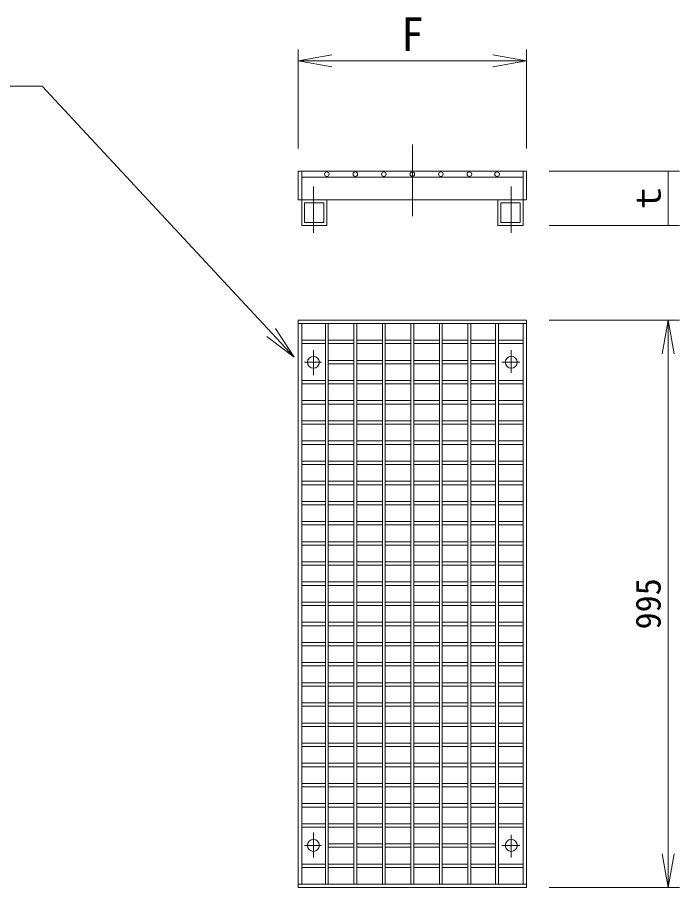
# Model space of a CAD drawing. Units: millimetres, scale not verified. Extents: x -9827 to 17627, y 1244 to 12720.
# Drawn here: x 5733 to 6894, y 9913 to 11439 of the extents above; entities that cross this region are included whole.
import ezdxf
from ezdxf.enums import TextEntityAlignment as Align

# ---------------------------------------------------------------- set-up
doc = ezdxf.new("R2010")
doc.units = ezdxf.units.MM
doc.header["$LTSCALE"] = 20
doc.layers.add('Layer1', color=4, linetype='Continuous', lineweight=18)
doc.styles.add('ＭＳ ゴシック-5.0-0.0', font='')
doc.styles.get('ＭＳ ゴシック-5.0-0.0').set_extended_font_data('ＭＳ ゴシック-5.0-0.0')

msp = doc.modelspace()

# ---------------------------------------------------------------- linework, layer by layer
at = {"layer": 'Layer1'}
for p, q in [((6225.23, 11209.21), (6225.23, 11382.78)), ((6625.23, 11209.21), (6625.23, 11382.78)), ((6225.23, 11362.78), (6284.31, 11373.2)), ((6625.23, 11362.78), (6566.14, 11373.2)), ((6225.23, 11362.78), (6284.31, 11352.36)), ((6225.23, 11362.78), (6625.23, 11362.78)), ((6625.23, 11362.78), (6566.14, 11352.36)), ((5776.5, 11318.65), (5024.47, 11318.65)), ((5776.5, 11318.65), (6217.84, 10843.26)), ((6425.23, 11090.32), (6425.23, 11216.09)), ((6225.23, 11169.21), (6625.23, 11169.21)), ((6225.23, 11119.21), (6225.23, 11169.21)), ((6231.23, 11074.21), (6231.23, 11169.21)), ((6619.23, 11074.21), (6619.23, 11169.21)), ((6625.23, 11119.21), (6625.23, 11169.21)), ((6665.23, 11169.21), (6893.74, 11169.21)), ((6873.74, 11169.21), (6873.74, 11074.21)), ((6619.23, 11159.21), (6231.23, 11159.21)), ((6251.73, 11142.58), (6251.73, 11061.45)), ((6598.73, 11142.58), (6598.73, 11061.45)), ((6225.23, 11119.21), (6625.23, 11119.21)), ((6236.23, 11079.21), (6236.23, 11114.21)), ((6270.23, 11114.21), (6236.23, 11114.21)), ((6270.23, 11114.21), (6270.23, 11079.21)), ((6275.23, 11074.21), (6275.23, 11119.21)), ((6575.23, 11074.21), (6575.23, 11119.21)), ((6580.23, 11079.21), (6580.23, 11114.21)), ((6614.23, 11114.21), (6580.23, 11114.21)), ((6614.23, 11114.21), (6614.23, 11079.21)), ((6270.23, 11079.21), (6236.23, 11079.21)), ((6614.23, 11079.21), (6580.23, 11079.21)), ((6275.23, 11074.21), (6231.23, 11074.21)), ((6575.23, 11074.21), (6619.23, 11074.21)), ((6665.23, 11074.21), (6893.74, 11074.21)), ((6217.84, 10843.26), (6185.27, 10893.65)), ((6625.23, 10908.36), (6225.23, 10908.36)), ((6225.23, 9913.36), (6225.23, 10908.36)), ((6625.23, 10902.36), (6225.23, 10902.36)), ((6231.23, 9919.36), (6231.23, 10902.36)), ((6272.73, 10410.86), (6272.73, 10902.36)), ((6277.73, 10410.86), (6277.73, 10902.36)), ((6322.73, 10410.86), (6322.73, 10902.36)), ((6327.73, 10410.86), (6327.73, 10902.36)), ((6372.73, 10410.86), (6372.73, 10902.36)), ((6377.73, 10410.86), (6377.73, 10902.36)), ((6422.73, 10902.36), (6422.73, 10410.86)), ((6427.73, 10902.36), (6427.73, 10410.86)), ((6472.73, 10410.86), (6472.73, 10902.36)), ((6477.73, 10410.86), (6477.73, 10902.36)), ((6522.73, 10410.86), (6522.73, 10902.36)), ((6527.73, 10410.86), (6527.73, 10902.36)), ((6571.23, 10410.86), (6571.23, 10902.36)), ((6576.23, 10410.86), (6576.23, 10902.36)), ((6619.23, 9919.36), (6619.23, 10902.36)), ((6625.23, 9913.36), (6625.23, 10908.36)), ((6665.23, 10908.36), (6893.74, 10908.36)), ((6873.74, 10908.36), (6863.32, 10849.27)), ((6873.74, 10908.36), (6873.74, 9913.36)), ((6873.74, 10908.36), (6884.16, 10849.27)), ((6217.84, 10843.26), (6170, 10879.47)), ((6272.73, 10873.04), (6231.23, 10873.04)), ((6272.73, 10867.04), (6231.23, 10867.04)), ((6277.73, 10873.04), (6322.73, 10873.04)), ((6277.73, 10867.04), (6322.73, 10867.04)), ((6327.73, 10873.04), (6372.73, 10873.04)), ((6327.73, 10867.04), (6372.73, 10867.04)), ((6377.73, 10873.04), (6422.73, 10873.04)), ((6377.73, 10867.04), (6422.73, 10867.04)), ((6427.73, 10873.04), (6472.73, 10873.04)), ((6427.73, 10867.04), (6472.73, 10867.04)), ((6477.73, 10873.04), (6522.73, 10873.04)), ((6477.73, 10867.04), (6522.73, 10867.04)), ((6527.73, 10873.04), (6571.23, 10873.04)), ((6527.73, 10867.04), (6571.23, 10867.04)), ((6576.23, 10873.04), (6619.23, 10873.04)), ((6576.23, 10867.04), (6619.23, 10867.04)), ((6251.73, 10855.32), (6251.73, 10811.76)), ((6598.73, 10855.32), (6598.73, 10815.91)), ((6265.78, 10834.36), (6236.35, 10834.36)), ((6322.73, 10837.71), (6277.73, 10837.71)), ((6327.73, 10837.71), (6372.73, 10837.71)), ((6377.73, 10837.71), (6422.73, 10837.71)), ((6427.73, 10837.71), (6472.73, 10837.71)), ((6477.73, 10837.71), (6522.73, 10837.71)), ((6527.73, 10837.71), (6571.23, 10837.71)), ((6613.54, 10834.36), (6582.19, 10834.36)), ((6322.73, 10831.71), (6277.73, 10831.71)), ((6372.73, 10831.71), (6327.73, 10831.71)), ((6422.73, 10831.71), (6377.73, 10831.71)), ((6472.73, 10831.71), (6427.73, 10831.71)), ((6522.73, 10831.71), (6477.73, 10831.71)), ((6527.73, 10831.71), (6571.23, 10831.71)), ((6272.73, 10802.39), (6231.23, 10802.39)), ((6277.73, 10802.39), (6322.73, 10802.39)), ((6327.73, 10802.39), (6372.73, 10802.39)), ((6377.73, 10802.39), (6422.73, 10802.39)), ((6427.73, 10802.39), (6472.73, 10802.39)), ((6477.73, 10802.39), (6522.73, 10802.39)), ((6527.73, 10802.39), (6571.23, 10802.39)), ((6576.23, 10802.39), (6619.23, 10802.39)), ((6272.73, 10796.39), (6231.23, 10796.39)), ((6277.73, 10796.39), (6322.73, 10796.39)), ((6327.73, 10796.39), (6372.73, 10796.39)), ((6377.73, 10796.39), (6422.73, 10796.39)), ((6427.73, 10796.39), (6472.73, 10796.39)), ((6477.73, 10796.39), (6522.73, 10796.39)), ((6527.73, 10796.39), (6571.23, 10796.39)), ((6576.23, 10796.39), (6619.23, 10796.39)), ((6272.73, 10767.07), (6231.23, 10767.07)), ((6272.73, 10761.07), (6231.23, 10761.07)), ((6277.73, 10767.07), (6322.73, 10767.07)), ((6277.73, 10761.07), (6322.73, 10761.07)), ((6327.73, 10767.07), (6372.73, 10767.07)), ((6327.73, 10761.07), (6372.73, 10761.07)), ((6377.73, 10767.07), (6422.73, 10767.07)), ((6377.73, 10761.07), (6422.73, 10761.07)), ((6427.73, 10767.07), (6472.73, 10767.07)), ((6427.73, 10761.07), (6472.73, 10761.07)), ((6477.73, 10767.07), (6522.73, 10767.07)), ((6477.73, 10761.07), (6522.73, 10761.07)), ((6527.73, 10767.07), (6571.23, 10767.07)), ((6527.73, 10761.07), (6571.23, 10761.07)), ((6576.23, 10767.07), (6619.23, 10767.07)), ((6576.23, 10761.07), (6619.23, 10761.07)), ((6272.73, 10731.75), (6231.23, 10731.75)), ((6272.73, 10725.75), (6231.23, 10725.75)), ((6277.73, 10731.75), (6322.73, 10731.75)), ((6277.73, 10725.75), (6322.73, 10725.75)), ((6327.73, 10731.75), (6372.73, 10731.75)), ((6327.73, 10725.75), (6372.73, 10725.75)), ((6377.73, 10731.75), (6422.73, 10731.75)), ((6377.73, 10725.75), (6422.73, 10725.75)), ((6427.73, 10731.75), (6472.73, 10731.75)), ((6427.73, 10725.75), (6472.73, 10725.75)), ((6477.73, 10731.75), (6522.73, 10731.75)), ((6477.73, 10725.75), (6522.73, 10725.75)), ((6527.73, 10731.75), (6571.23, 10731.75)), ((6527.73, 10725.75), (6571.23, 10725.75)), ((6576.23, 10731.75), (6619.23, 10731.75)), ((6576.23, 10725.75), (6619.23, 10725.75)), ((6272.73, 10696.43), (6231.23, 10696.43)), ((6277.73, 10696.43), (6322.73, 10696.43)), ((6327.73, 10696.43), (6372.73, 10696.43)), ((6377.73, 10696.43), (6422.73, 10696.43)), ((6427.73, 10696.43), (6472.73, 10696.43)), ((6477.73, 10696.43), (6522.73, 10696.43)), ((6527.73, 10696.43), (6571.23, 10696.43)), ((6576.23, 10696.43), (6619.23, 10696.43)), ((6272.73, 10690.43), (6231.23, 10690.43)), ((6277.73, 10690.43), (6322.73, 10690.43)), ((6327.73, 10690.43), (6372.73, 10690.43)), ((6377.73, 10690.43), (6422.73, 10690.43)), ((6427.73, 10690.43), (6472.73, 10690.43)), ((6477.73, 10690.43), (6522.73, 10690.43)), ((6527.73, 10690.43), (6571.23, 10690.43)), ((6576.23, 10690.43), (6619.23, 10690.43)), ((6272.73, 10661.11), (6231.23, 10661.11)), ((6272.73, 10655.11), (6231.23, 10655.11)), ((6277.73, 10661.11), (6322.73, 10661.11)), ((6277.73, 10655.11), (6322.73, 10655.11)), ((6327.73, 10661.11), (6372.73, 10661.11)), ((6327.73, 10655.11), (6372.73, 10655.11)), ((6377.73, 10661.11), (6422.73, 10661.11)), ((6377.73, 10655.11), (6422.73, 10655.11)), ((6427.73, 10661.11), (6472.73, 10661.11)), ((6427.73, 10655.11), (6472.73, 10655.11)), ((6477.73, 10661.11), (6522.73, 10661.11)), ((6477.73, 10655.11), (6522.73, 10655.11)), ((6527.73, 10661.11), (6571.23, 10661.11)), ((6527.73, 10655.11), (6571.23, 10655.11)), ((6576.23, 10661.11), (6619.23, 10661.11)), ((6576.23, 10655.11), (6619.23, 10655.11)), ((6272.73, 10625.79), (6231.23, 10625.79)), ((6272.73, 10619.79), (6231.23, 10619.79)), ((6277.73, 10625.79), (6322.73, 10625.79)), ((6277.73, 10619.79), (6322.73, 10619.79)), ((6327.73, 10625.79), (6372.73, 10625.79)), ((6327.73, 10619.79), (6372.73, 10619.79)), ((6377.73, 10625.79), (6422.73, 10625.79)), ((6377.73, 10619.79), (6422.73, 10619.79)), ((6427.73, 10625.79), (6472.73, 10625.79)), ((6427.73, 10619.79), (6472.73, 10619.79)), ((6477.73, 10625.79), (6522.73, 10625.79)), ((6477.73, 10619.79), (6522.73, 10619.79)), ((6527.73, 10625.79), (6571.23, 10625.79)), ((6527.73, 10619.79), (6571.23, 10619.79)), ((6576.23, 10625.79), (6619.23, 10625.79)), ((6576.23, 10619.79), (6619.23, 10619.79)), ((6272.73, 10590.46), (6231.23, 10590.46)), ((6277.73, 10590.46), (6322.73, 10590.46)), ((6327.73, 10590.46), (6372.73, 10590.46)), ((6377.73, 10590.46), (6422.73, 10590.46)), ((6427.73, 10590.46), (6472.73, 10590.46)), ((6477.73, 10590.46), (6522.73, 10590.46)), ((6527.73, 10590.46), (6571.23, 10590.46)), ((6576.23, 10590.46), (6619.23, 10590.46)), ((6272.73, 10584.46), (6231.23, 10584.46)), ((6277.73, 10584.46), (6322.73, 10584.46)), ((6327.73, 10584.46), (6372.73, 10584.46)), ((6377.73, 10584.46), (6422.73, 10584.46)), ((6427.73, 10584.46), (6472.73, 10584.46)), ((6477.73, 10584.46), (6522.73, 10584.46)), ((6527.73, 10584.46), (6571.23, 10584.46)), ((6576.23, 10584.46), (6619.23, 10584.46)), ((6272.73, 10555.14), (6231.23, 10555.14)), ((6272.73, 10549.14), (6231.23, 10549.14)), ((6277.73, 10555.14), (6322.73, 10555.14)), ((6277.73, 10549.14), (6322.73, 10549.14)), ((6327.73, 10555.14), (6372.73, 10555.14)), ((6327.73, 10549.14), (6372.73, 10549.14)), ((6377.73, 10555.14), (6422.73, 10555.14)), ((6377.73, 10549.14), (6422.73, 10549.14)), ((6427.73, 10555.14), (6472.73, 10555.14)), ((6427.73, 10549.14), (6472.73, 10549.14)), ((6477.73, 10555.14), (6522.73, 10555.14)), ((6477.73, 10549.14), (6522.73, 10549.14)), ((6527.73, 10555.14), (6571.23, 10555.14)), ((6527.73, 10549.14), (6571.23, 10549.14)), ((6576.23, 10555.14), (6619.23, 10555.14)), ((6576.23, 10549.14), (6619.23, 10549.14)), ((6272.73, 10519.82), (6231.23, 10519.82)), ((6272.73, 10513.82), (6231.23, 10513.82)), ((6277.73, 10519.82), (6322.73, 10519.82)), ((6277.73, 10513.82), (6322.73, 10513.82)), ((6327.73, 10519.82), (6372.73, 10519.82)), ((6327.73, 10513.82), (6372.73, 10513.82)), ((6377.73, 10519.82), (6422.73, 10519.82)), ((6377.73, 10513.82), (6422.73, 10513.82)), ((6427.73, 10519.82), (6472.73, 10519.82)), ((6427.73, 10513.82), (6472.73, 10513.82)), ((6477.73, 10519.82), (6522.73, 10519.82)), ((6477.73, 10513.82), (6522.73, 10513.82)), ((6527.73, 10519.82), (6571.23, 10519.82)), ((6527.73, 10513.82), (6571.23, 10513.82)), ((6576.23, 10519.82), (6619.23, 10519.82)), ((6576.23, 10513.82), (6619.23, 10513.82)), ((6272.73, 10484.5), (6231.23, 10484.5)), ((6277.73, 10484.5), (6322.73, 10484.5)), ((6327.73, 10484.5), (6372.73, 10484.5)), ((6377.73, 10484.5), (6422.73, 10484.5)), ((6427.73, 10484.5), (6472.73, 10484.5)), ((6477.73, 10484.5), (6522.73, 10484.5)), ((6527.73, 10484.5), (6571.23, 10484.5)), ((6576.23, 10484.5), (6619.23, 10484.5)), ((6272.73, 10478.5), (6231.23, 10478.5)), ((6277.73, 10478.5), (6322.73, 10478.5)), ((6327.73, 10478.5), (6372.73, 10478.5)), ((6377.73, 10478.5), (6422.73, 10478.5)), ((6427.73, 10478.5), (6472.73, 10478.5)), ((6477.73, 10478.5), (6522.73, 10478.5)), ((6527.73, 10478.5), (6571.23, 10478.5)), ((6576.23, 10478.5), (6619.23, 10478.5)), ((6272.73, 10449.18), (6231.23, 10449.18)), ((6272.73, 10443.18), (6231.23, 10443.18)), ((6277.73, 10449.18), (6322.73, 10449.18)), ((6277.73, 10443.18), (6322.73, 10443.18)), ((6327.73, 10449.18), (6372.73, 10449.18)), ((6327.73, 10443.18), (6372.73, 10443.18)), ((6377.73, 10449.18), (6422.73, 10449.18)), ((6377.73, 10443.18), (6422.73, 10443.18)), ((6427.73, 10449.18), (6472.73, 10449.18)), ((6427.73, 10443.18), (6472.73, 10443.18)), ((6477.73, 10449.18), (6522.73, 10449.18)), ((6477.73, 10443.18), (6522.73, 10443.18)), ((6527.73, 10449.18), (6571.23, 10449.18)), ((6527.73, 10443.18), (6571.23, 10443.18)), ((6576.23, 10449.18), (6619.23, 10449.18)), ((6576.23, 10443.18), (6619.23, 10443.18)), ((6272.73, 10413.86), (6231.23, 10413.86)), ((6272.73, 10407.86), (6231.23, 10407.86)), ((6272.73, 10410.86), (6272.73, 9919.36)), ((6277.73, 10413.86), (6322.73, 10413.86)), ((6277.73, 10410.86), (6277.73, 9919.36)), ((6277.73, 10407.86), (6322.73, 10407.86)), ((6322.73, 10410.86), (6322.73, 9919.36)), ((6327.73, 10413.86), (6372.73, 10413.86)), ((6327.73, 10410.86), (6327.73, 9919.36)), ((6327.73, 10407.86), (6372.73, 10407.86)), ((6372.73, 10410.86), (6372.73, 9919.36)), ((6377.73, 10413.86), (6422.73, 10413.86)), ((6377.73, 10410.86), (6377.73, 9919.36)), ((6377.73, 10407.86), (6422.73, 10407.86)), ((6422.73, 9919.36), (6422.73, 10410.86)), ((6427.73, 10413.86), (6472.73, 10413.86)), ((6427.73, 9919.36), (6427.73, 10410.86)), ((6427.73, 10407.86), (6472.73, 10407.86)), ((6472.73, 10410.86), (6472.73, 9919.36)), ((6477.73, 10413.86), (6522.73, 10413.86)), ((6477.73, 10410.86), (6477.73, 9919.36)), ((6477.73, 10407.86), (6522.73, 10407.86)), ((6522.73, 10410.86), (6522.73, 9919.36)), ((6527.73, 10413.86), (6571.23, 10413.86)), ((6527.73, 10410.86), (6527.73, 9919.36)), ((6527.73, 10407.86), (6571.23, 10407.86)), ((6571.23, 10410.86), (6571.23, 9919.36)), ((6576.23, 10413.86), (6619.23, 10413.86)), ((6576.23, 10410.86), (6576.23, 9919.36)), ((6576.23, 10407.86), (6619.23, 10407.86)), ((6272.73, 10378.54), (6231.23, 10378.54)), ((6277.73, 10378.54), (6322.73, 10378.54)), ((6327.73, 10378.54), (6372.73, 10378.54)), ((6377.73, 10378.54), (6422.73, 10378.54)), ((6427.73, 10378.54), (6472.73, 10378.54)), ((6477.73, 10378.54), (6522.73, 10378.54)), ((6527.73, 10378.54), (6571.23, 10378.54)), ((6576.23, 10378.54), (6619.23, 10378.54)), ((6272.73, 10372.54), (6231.23, 10372.54)), ((6277.73, 10372.54), (6322.73, 10372.54)), ((6327.73, 10372.54), (6372.73, 10372.54)), ((6377.73, 10372.54), (6422.73, 10372.54)), ((6427.73, 10372.54), (6472.73, 10372.54)), ((6477.73, 10372.54), (6522.73, 10372.54)), ((6527.73, 10372.54), (6571.23, 10372.54)), ((6576.23, 10372.54), (6619.23, 10372.54)), ((6272.73, 10343.21), (6231.23, 10343.21)), ((6272.73, 10337.21), (6231.23, 10337.21)), ((6277.73, 10343.21), (6322.73, 10343.21)), ((6277.73, 10337.21), (6322.73, 10337.21)), ((6327.73, 10343.21), (6372.73, 10343.21)), ((6327.73, 10337.21), (6372.73, 10337.21)), ((6377.73, 10343.21), (6422.73, 10343.21)), ((6377.73, 10337.21), (6422.73, 10337.21)), ((6427.73, 10343.21), (6472.73, 10343.21)), ((6427.73, 10337.21), (6472.73, 10337.21)), ((6477.73, 10343.21), (6522.73, 10343.21)), ((6477.73, 10337.21), (6522.73, 10337.21)), ((6527.73, 10343.21), (6571.23, 10343.21)), ((6527.73, 10337.21), (6571.23, 10337.21)), ((6576.23, 10343.21), (6619.23, 10343.21)), ((6576.23, 10337.21), (6619.23, 10337.21)), ((6272.73, 10307.89), (6231.23, 10307.89)), ((6272.73, 10301.89), (6231.23, 10301.89)), ((6277.73, 10307.89), (6322.73, 10307.89)), ((6277.73, 10301.89), (6322.73, 10301.89)), ((6327.73, 10307.89), (6372.73, 10307.89)), ((6327.73, 10301.89), (6372.73, 10301.89)), ((6377.73, 10307.89), (6422.73, 10307.89)), ((6377.73, 10301.89), (6422.73, 10301.89)), ((6427.73, 10307.89), (6472.73, 10307.89)), ((6427.73, 10301.89), (6472.73, 10301.89)), ((6477.73, 10307.89), (6522.73, 10307.89)), ((6477.73, 10301.89), (6522.73, 10301.89)), ((6527.73, 10307.89), (6571.23, 10307.89)), ((6527.73, 10301.89), (6571.23, 10301.89)), ((6576.23, 10307.89), (6619.23, 10307.89)), ((6576.23, 10301.89), (6619.23, 10301.89)), ((6272.73, 10272.57), (6231.23, 10272.57)), ((6277.73, 10272.57), (6322.73, 10272.57)), ((6327.73, 10272.57), (6372.73, 10272.57)), ((6377.73, 10272.57), (6422.73, 10272.57)), ((6427.73, 10272.57), (6472.73, 10272.57)), ((6477.73, 10272.57), (6522.73, 10272.57)), ((6527.73, 10272.57), (6571.23, 10272.57)), ((6576.23, 10272.57), (6619.23, 10272.57)), ((6272.73, 10266.57), (6231.23, 10266.57)), ((6277.73, 10266.57), (6322.73, 10266.57)), ((6327.73, 10266.57), (6372.73, 10266.57)), ((6377.73, 10266.57), (6422.73, 10266.57)), ((6427.73, 10266.57), (6472.73, 10266.57)), ((6477.73, 10266.57), (6522.73, 10266.57)), ((6527.73, 10266.57), (6571.23, 10266.57)), ((6576.23, 10266.57), (6619.23, 10266.57)), ((6272.73, 10237.25), (6231.23, 10237.25)), ((6277.73, 10237.25), (6322.73, 10237.25)), ((6327.73, 10237.25), (6372.73, 10237.25)), ((6377.73, 10237.25), (6422.73, 10237.25)), ((6427.73, 10237.25), (6472.73, 10237.25)), ((6477.73, 10237.25), (6522.73, 10237.25)), ((6527.73, 10237.25), (6571.23, 10237.25)), ((6576.23, 10237.25), (6619.23, 10237.25)), ((6272.73, 10231.25), (6231.23, 10231.25)), ((6277.73, 10231.25), (6322.73, 10231.25)), ((6327.73, 10231.25), (6372.73, 10231.25)), ((6377.73, 10231.25), (6422.73, 10231.25)), ((6427.73, 10231.25), (6472.73, 10231.25)), ((6477.73, 10231.25), (6522.73, 10231.25)), ((6527.73, 10231.25), (6571.23, 10231.25)), ((6576.23, 10231.25), (6619.23, 10231.25)), ((6272.73, 10201.93), (6231.23, 10201.93)), ((6272.73, 10195.93), (6231.23, 10195.93)), ((6277.73, 10201.93), (6322.73, 10201.93)), ((6277.73, 10195.93), (6322.73, 10195.93)), ((6327.73, 10201.93), (6372.73, 10201.93)), ((6327.73, 10195.93), (6372.73, 10195.93)), ((6377.73, 10201.93), (6422.73, 10201.93)), ((6377.73, 10195.93), (6422.73, 10195.93)), ((6427.73, 10201.93), (6472.73, 10201.93)), ((6427.73, 10195.93), (6472.73, 10195.93)), ((6477.73, 10201.93), (6522.73, 10201.93)), ((6477.73, 10195.93), (6522.73, 10195.93)), ((6527.73, 10201.93), (6571.23, 10201.93)), ((6527.73, 10195.93), (6571.23, 10195.93)), ((6576.23, 10201.93), (6619.23, 10201.93)), ((6576.23, 10195.93), (6619.23, 10195.93)), ((6272.73, 10166.61), (6231.23, 10166.61)), ((6277.73, 10166.61), (6322.73, 10166.61)), ((6327.73, 10166.61), (6372.73, 10166.61)), ((6377.73, 10166.61), (6422.73, 10166.61)), ((6427.73, 10166.61), (6472.73, 10166.61)), ((6477.73, 10166.61), (6522.73, 10166.61)), ((6527.73, 10166.61), (6571.23, 10166.61)), ((6576.23, 10166.61), (6619.23, 10166.61)), ((6272.73, 10160.61), (6231.23, 10160.61)), ((6277.73, 10160.61), (6322.73, 10160.61)), ((6327.73, 10160.61), (6372.73, 10160.61)), ((6377.73, 10160.61), (6422.73, 10160.61)), ((6427.73, 10160.61), (6472.73, 10160.61)), ((6477.73, 10160.61), (6522.73, 10160.61)), ((6527.73, 10160.61), (6571.23, 10160.61)), ((6576.23, 10160.61), (6619.23, 10160.61)), ((6272.73, 10131.29), (6231.23, 10131.29)), ((6277.73, 10131.29), (6322.73, 10131.29)), ((6327.73, 10131.29), (6372.73, 10131.29)), ((6377.73, 10131.29), (6422.73, 10131.29)), ((6427.73, 10131.29), (6472.73, 10131.29)), ((6477.73, 10131.29), (6522.73, 10131.29)), ((6527.73, 10131.29), (6571.23, 10131.29)), ((6576.23, 10131.29), (6619.23, 10131.29)), ((6272.73, 10125.29), (6231.23, 10125.29)), ((6277.73, 10125.29), (6322.73, 10125.29)), ((6327.73, 10125.29), (6372.73, 10125.29)), ((6377.73, 10125.29), (6422.73, 10125.29)), ((6427.73, 10125.29), (6472.73, 10125.29)), ((6477.73, 10125.29), (6522.73, 10125.29)), ((6527.73, 10125.29), (6571.23, 10125.29)), ((6576.23, 10125.29), (6619.23, 10125.29)), ((6272.73, 10095.96), (6231.23, 10095.96)), ((6272.73, 10089.96), (6231.23, 10089.96)), ((6277.73, 10095.96), (6322.73, 10095.96)), ((6277.73, 10089.96), (6322.73, 10089.96)), ((6327.73, 10095.96), (6372.73, 10095.96)), ((6327.73, 10089.96), (6372.73, 10089.96)), ((6377.73, 10095.96), (6422.73, 10095.96)), ((6377.73, 10089.96), (6422.73, 10089.96)), ((6427.73, 10095.96), (6472.73, 10095.96)), ((6427.73, 10089.96), (6472.73, 10089.96)), ((6477.73, 10095.96), (6522.73, 10095.96)), ((6477.73, 10089.96), (6522.73, 10089.96)), ((6527.73, 10095.96), (6571.23, 10095.96)), ((6527.73, 10089.96), (6571.23, 10089.96)), ((6576.23, 10095.96), (6619.23, 10095.96)), ((6576.23, 10089.96), (6619.23, 10089.96)), ((6272.73, 10060.64), (6231.23, 10060.64)), ((6272.73, 10054.64), (6231.23, 10054.64)), ((6277.73, 10060.64), (6322.73, 10060.64)), ((6277.73, 10054.64), (6322.73, 10054.64)), ((6327.73, 10060.64), (6372.73, 10060.64)), ((6327.73, 10054.64), (6372.73, 10054.64)), ((6377.73, 10060.64), (6422.73, 10060.64)), ((6377.73, 10054.64), (6422.73, 10054.64)), ((6427.73, 10060.64), (6472.73, 10060.64)), ((6427.73, 10054.64), (6472.73, 10054.64)), ((6477.73, 10060.64), (6522.73, 10060.64)), ((6477.73, 10054.64), (6522.73, 10054.64)), ((6527.73, 10060.64), (6571.23, 10060.64)), ((6527.73, 10054.64), (6571.23, 10054.64)), ((6576.23, 10060.64), (6619.23, 10060.64)), ((6576.23, 10054.64), (6619.23, 10054.64)), ((6272.73, 10025.32), (6231.23, 10025.32)), ((6277.73, 10025.32), (6322.73, 10025.32)), ((6327.73, 10025.32), (6372.73, 10025.32)), ((6377.73, 10025.32), (6422.73, 10025.32)), ((6427.73, 10025.32), (6472.73, 10025.32)), ((6477.73, 10025.32), (6522.73, 10025.32)), ((6527.73, 10025.32), (6571.23, 10025.32)), ((6576.23, 10025.32), (6619.23, 10025.32)), ((6272.73, 10019.32), (6231.23, 10019.32)), ((6251.73, 9966.4), (6251.73, 10009.95)), ((6277.73, 10019.32), (6322.73, 10019.32)), ((6327.73, 10019.32), (6372.73, 10019.32)), ((6377.73, 10019.32), (6422.73, 10019.32)), ((6427.73, 10019.32), (6472.73, 10019.32)), ((6477.73, 10019.32), (6522.73, 10019.32)), ((6527.73, 10019.32), (6571.23, 10019.32)), ((6576.23, 10019.32), (6619.23, 10019.32)), ((6598.73, 9966.4), (6598.73, 10005.8)), ((6265.78, 9987.36), (6236.35, 9987.36)), ((6322.73, 9990), (6277.73, 9990)), ((6322.73, 9984), (6277.73, 9984)), ((6372.73, 9990), (6327.73, 9990)), ((6327.73, 9984), (6372.73, 9984)), ((6422.73, 9990), (6377.73, 9990)), ((6377.73, 9984), (6422.73, 9984)), ((6472.73, 9990), (6427.73, 9990)), ((6427.73, 9984), (6472.73, 9984)), ((6522.73, 9990), (6477.73, 9990)), ((6477.73, 9984), (6522.73, 9984)), ((6527.73, 9990), (6571.23, 9990)), ((6527.73, 9984), (6571.23, 9984)), ((6613.54, 9987.36), (6582.19, 9987.36)), ((6873.74, 9913.36), (6863.32, 9972.45)), ((6873.74, 9913.36), (6884.16, 9972.45)), ((6272.73, 9954.68), (6231.23, 9954.68)), ((6272.73, 9948.68), (6231.23, 9948.68)), ((6277.73, 9954.68), (6322.73, 9954.68)), ((6277.73, 9948.68), (6322.73, 9948.68)), ((6327.73, 9954.68), (6372.73, 9954.68)), ((6327.73, 9948.68), (6372.73, 9948.68)), ((6377.73, 9954.68), (6422.73, 9954.68)), ((6377.73, 9948.68), (6422.73, 9948.68)), ((6427.73, 9954.68), (6472.73, 9954.68)), ((6427.73, 9948.68), (6472.73, 9948.68)), ((6477.73, 9954.68), (6522.73, 9954.68)), ((6477.73, 9948.68), (6522.73, 9948.68)), ((6527.73, 9954.68), (6571.23, 9954.68)), ((6527.73, 9948.68), (6571.23, 9948.68)), ((6576.23, 9954.68), (6619.23, 9954.68)), ((6576.23, 9948.68), (6619.23, 9948.68)), ((6625.23, 9919.36), (6225.23, 9919.36)), ((6225.23, 9913.36), (6625.23, 9913.36)), ((6625.23, 9913.36), (6225.23, 9913.36)), ((6665.23, 9913.36), (6893.74, 9913.36))]:
    msp.add_line(p, q, dxfattribs=at)
for centre, radius in [((6275.23, 11164.21), 4), ((6325.23, 11164.21), 4), ((6375.23, 11164.21), 4), ((6425.23, 11164.21), 4), ((6475.23, 11164.21), 4), ((6525.23, 11164.21), 4), ((6573.73, 11164.21), 4), ((6251.73, 10834.36), 10.51), ((6598.73, 10834.36), 10.51), ((6251.73, 9987.36), 10.51), ((6598.73, 9987.36), 10.51)]:
    msp.add_circle(centre, radius, dxfattribs=at)

# ---------------------------------------------------------------- texts
at = {"layer": 'Layer1', "color": 7, "style": 'ＭＳ ゴシック-5.0-0.0'}
msp.add_text('F', height=58.65, dxfattribs=at).set_placement((6425.23, 11362.78), align=Align.BOTTOM_CENTER)
for s, p in [('ｔ', (6873.74, 11121.71)), ('995', (6873.74, 10410.86))]:
    msp.add_text(s, height=43.99, rotation=90, dxfattribs=at).set_placement(p, align=Align.BOTTOM_CENTER)

doc.saveas('drawing.dxf')
